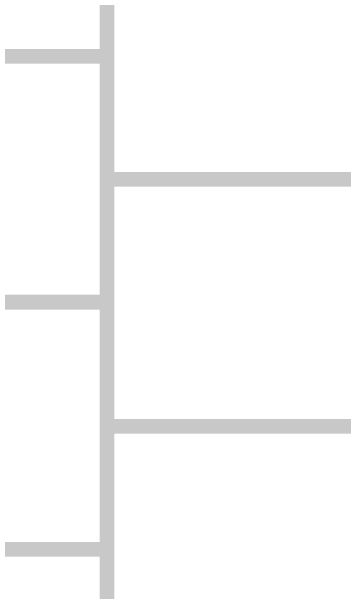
# Model space of a CAD drawing. Header units: millimetres. Extents: x 0 to 841, y 0 to 594.
# Drawn here: x 513.07 to 519.82, y 171.61 to 183.39 of the extents above; entities that cross this region are included whole.
import ezdxf

# ---------------------------------------------------------------- set-up
doc = ezdxf.new("R2010")
doc.units = ezdxf.units.MM
doc.layers.add('Sheet', color=255, linetype='Continuous')

msp = doc.modelspace()

# ---------------------------------------------------------------- linework, layer by layer
at = {"layer": 'Sheet', "const_width": 0.3}
msp.add_lwpolyline([(515.002, 239.999), (535.012, 239.999), (535.012, 114.991), (515.002, 114.991), (515.002, 239.999)], close=True, dxfattribs=at)
for points in [[(515.002, 182.481), (512.51, 182.481)], [(515.002, 179.988), (535.012, 179.988)], [(515.002, 177.495), (512.51, 177.495)], [(515.002, 174.979), (535.012, 174.979)], [(515.002, 172.486), (512.51, 172.486)]]:
    msp.add_lwpolyline(points, dxfattribs=at)

doc.saveas('drawing.dxf')
